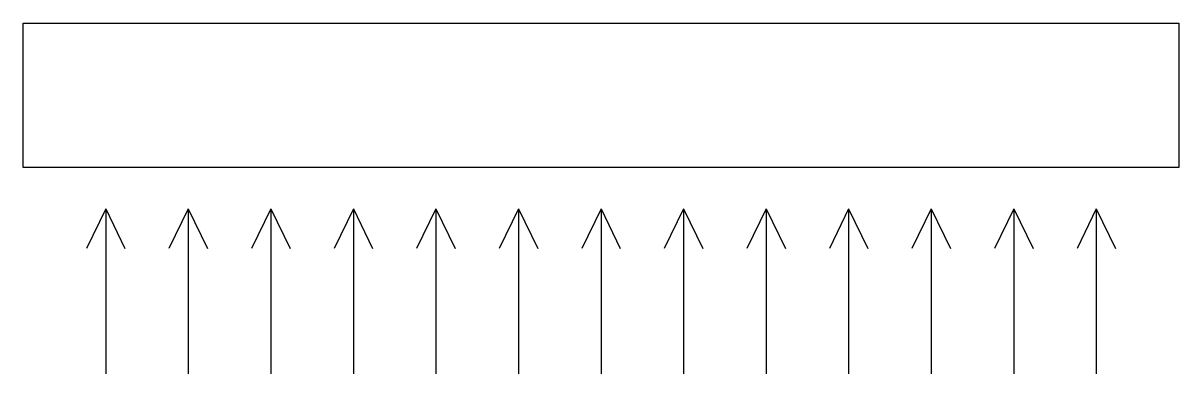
# Model space of a CAD drawing. Header units: millimetres. Extents: x -350 to 350, y -213 to 0.
import ezdxf

# ---------------------------------------------------------------- set-up
doc = ezdxf.new("R2010")
doc.units = ezdxf.units.MM

msp = doc.modelspace()

# ---------------------------------------------------------------- linework, layer by layer
at = {"color": 0, "linetype": 'ByBlock', "lineweight": -2}
for p, q in [((-350, 0), (350, 0)), ((-350, -87.5), (-350, 0)), ((350, 0), (350, -87.5)), ((350, -87.5), (-350, -87.5)), ((-300, -112.5), (-311.68, -136.6)), ((-300, -112.5), (-288.32, -136.6)), ((-300, -112.5), (-300, -212.5)), ((-250, -112.5), (-261.68, -136.6)), ((-250, -112.5), (-238.32, -136.6)), ((-250, -112.5), (-250, -212.5)), ((-200, -112.5), (-211.68, -136.6)), ((-200, -112.5), (-188.32, -136.6)), ((-200, -112.5), (-200, -212.5)), ((-150, -112.5), (-161.68, -136.6)), ((-150, -112.5), (-138.32, -136.6)), ((-150, -112.5), (-150, -212.5)), ((-100, -112.5), (-111.68, -136.6)), ((-100, -112.5), (-88.32, -136.6)), ((-100, -112.5), (-100, -212.5)), ((-50, -112.5), (-61.68, -136.6)), ((-50, -112.5), (-38.32, -136.6)), ((-50, -112.5), (-50, -212.5)), ((0, -112.5), (-11.68, -136.6)), ((0, -112.5), (11.68, -136.6)), ((0, -112.5), (0, -212.5)), ((50, -112.5), (38.32, -136.6)), ((50, -112.5), (61.68, -136.6)), ((50, -112.5), (50, -212.5)), ((100, -112.5), (88.32, -136.6)), ((100, -112.5), (111.68, -136.6)), ((100, -112.5), (100, -212.5)), ((150, -112.5), (138.32, -136.6)), ((150, -112.5), (161.68, -136.6)), ((150, -112.5), (150, -212.5)), ((200, -112.5), (188.32, -136.6)), ((200, -112.5), (211.68, -136.6)), ((200, -112.5), (200, -212.5)), ((250, -112.5), (238.32, -136.6)), ((250, -112.5), (261.68, -136.6)), ((250, -112.5), (250, -212.5)), ((300, -112.5), (288.32, -136.6)), ((300, -112.5), (311.68, -136.6)), ((300, -112.5), (300, -212.5))]:
    msp.add_line(p, q, dxfattribs=at)

doc.saveas('drawing.dxf')
